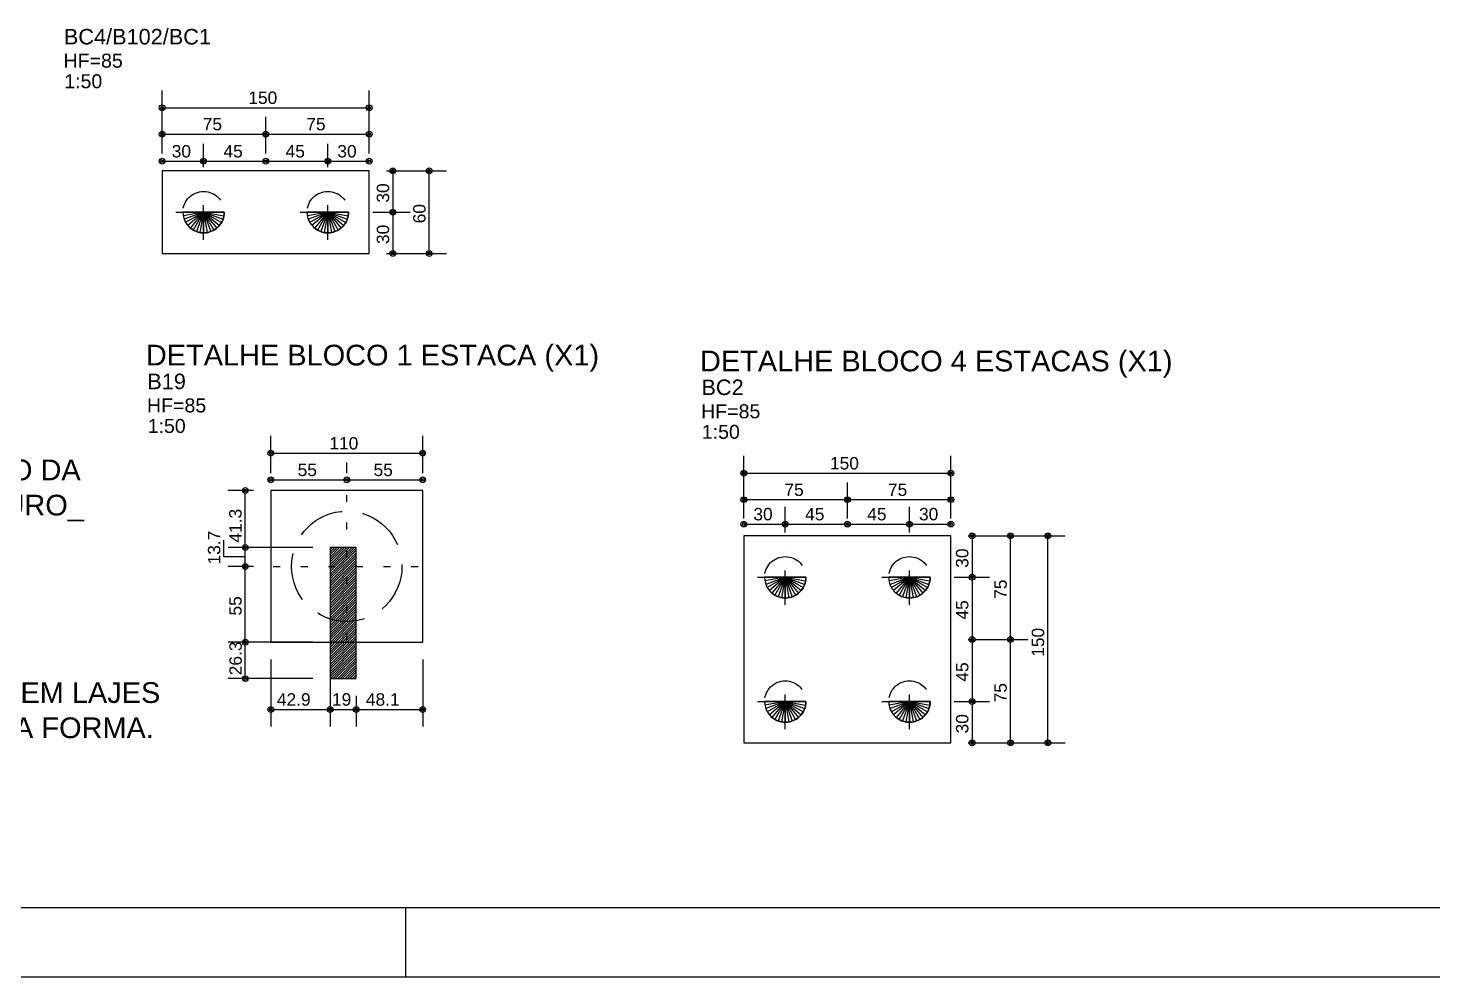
# Model space of a CAD drawing. Extents: x 0 to 119, y 0 to 84.
# Drawn here: x 39.43 to 59.79, y 0 to 13.75 of the extents above; entities that cross this region are included whole.
import ezdxf

# ---------------------------------------------------------------- set-up
doc = ezdxf.new("R2010")
doc.units = 0
doc.header["$MEASUREMENT"] = 0
for name, pattern in [('ESTILO_TQS_0001', [1, 0.7, -0.3]), ('ESTILO_TQS_0002', [0.4, 0.1, -0.3]), ('ESTILO_TQS_0003', [1.5, 0.5, -0.4, 0.1, -0.5])]:
    doc.linetypes.add(name, pattern=pattern)
for name, color, linetype in [('1', 3, 'CONTINUOUS'), ('10', 252, 'CONTINUOUS'), ('15', 12, 'CONTINUOUS'), ('18', 6, 'CONTINUOUS'), ('3', 7, 'CONTINUOUS'), ('32', 250, 'CONTINUOUS'), ('40', 7, 'CONTINUOUS'), ('62', 7, 'CONTINUOUS'), ('7', 232, 'CONTINUOUS')]:
    doc.layers.add(name, color=color, linetype=linetype)
doc.styles.add('TQS_ARIAL', font='arial.ttf')

msp = doc.modelspace()

# ---------------------------------------------------------------- linework, layer by layer
at = {"layer": '1', "color": 3, "linetype": 'Continuous'}
for points in [[(42.275002, 11.080144), (41.675002, 11.080144), (41.675235, 11.068333), (41.67754, 11.041204), (41.681662, 11.017282), (41.68749, 10.994489), (41.697464, 10.966246), (41.71041, 10.938754), (41.721345, 10.919962), (41.737059, 10.897434), (41.750645, 10.880986), (41.772227, 10.859051), (41.790859, 10.843308), (41.812848, 10.827743), (41.834197, 10.81524), (41.860288, 10.802943), (41.880589, 10.795388), (41.910121, 10.787244), (41.936283, 10.782653), (41.960777, 10.780481), (41.975002, 10.780144), (41.986489, 10.780364), (42.01123, 10.78234), (42.039749, 10.787214), (42.066332, 10.794384), (42.091233, 10.803575), (42.116002, 10.815344), (42.1361, 10.827068), (42.161379, 10.845062), (42.177247, 10.858566), (42.19724, 10.878624), (42.212369, 10.896686), (42.229596, 10.921456), (42.239922, 10.939369), (42.253573, 10.968797), (42.262512, 10.994482), (42.268521, 11.018125), (42.272213, 11.039335), (42.274807, 11.069328), (42.275002, 11.080144)], [(44.075002, 11.080144), (43.475002, 11.080144), (43.475235, 11.068333), (43.47754, 11.041204), (43.481662, 11.017282), (43.48749, 10.994489), (43.497464, 10.966246), (43.51041, 10.938754), (43.521345, 10.919962), (43.537059, 10.897434), (43.550645, 10.880986), (43.572227, 10.859051), (43.590859, 10.843308), (43.612848, 10.827743), (43.634197, 10.81524), (43.660288, 10.802943), (43.680589, 10.795388), (43.710121, 10.787244), (43.736283, 10.782653), (43.760777, 10.780481), (43.775002, 10.780144), (43.786489, 10.780364), (43.81123, 10.78234), (43.839749, 10.787214), (43.866332, 10.794384), (43.891233, 10.803575), (43.916002, 10.815344), (43.9361, 10.827068), (43.961379, 10.845062), (43.977247, 10.858566), (43.99724, 10.878624), (44.012369, 10.896686), (44.029596, 10.921456), (44.039922, 10.939369), (44.053573, 10.968797), (44.062512, 10.994482), (44.068521, 11.018125), (44.072213, 11.039335), (44.074807, 11.069328), (44.075002, 11.080144)], [(50.702983, 5.789622), (50.102983, 5.789622), (50.103215, 5.777812), (50.105521, 5.750682), (50.109643, 5.726761), (50.115471, 5.703968), (50.125445, 5.675724), (50.138391, 5.648232), (50.149326, 5.62944), (50.16504, 5.606912), (50.178626, 5.590464), (50.200207, 5.568529), (50.21884, 5.552786), (50.240829, 5.537222), (50.262178, 5.524719), (50.288269, 5.512421), (50.30857, 5.504866), (50.338102, 5.496722), (50.364264, 5.492132), (50.388757, 5.48996), (50.402983, 5.489622), (50.41447, 5.489842), (50.439211, 5.491818), (50.46773, 5.496693), (50.494313, 5.503862), (50.519214, 5.513053), (50.543983, 5.524822), (50.564081, 5.536546), (50.58936, 5.554541), (50.605228, 5.568044), (50.625221, 5.588102), (50.64035, 5.606165), (50.657577, 5.630934), (50.667902, 5.648847), (50.681554, 5.678275), (50.690493, 5.703961), (50.696502, 5.727604), (50.700194, 5.748813), (50.702788, 5.778806), (50.702983, 5.789622)], [(52.502983, 5.789622), (51.902983, 5.789622), (51.903215, 5.777812), (51.905521, 5.750682), (51.909643, 5.726761), (51.915471, 5.703968), (51.925445, 5.675724), (51.938391, 5.648232), (51.949326, 5.62944), (51.96504, 5.606912), (51.978626, 5.590464), (52.000207, 5.568529), (52.01884, 5.552786), (52.040829, 5.537222), (52.062178, 5.524719), (52.088269, 5.512421), (52.10857, 5.504866), (52.138102, 5.496722), (52.164264, 5.492132), (52.188757, 5.48996), (52.202983, 5.489622), (52.21447, 5.489842), (52.239211, 5.491818), (52.26773, 5.496693), (52.294313, 5.503862), (52.319214, 5.513053), (52.343983, 5.524822), (52.364081, 5.536546), (52.38936, 5.554541), (52.405228, 5.568044), (52.425221, 5.588102), (52.44035, 5.606165), (52.457577, 5.630934), (52.467902, 5.648847), (52.481554, 5.678275), (52.490493, 5.703961), (52.496502, 5.727604), (52.500194, 5.748813), (52.502788, 5.778806), (52.502983, 5.789622)], [(50.702983, 3.989622), (50.102983, 3.989622), (50.103215, 3.977812), (50.105521, 3.950682), (50.109643, 3.926761), (50.115471, 3.903968), (50.125445, 3.875724), (50.138391, 3.848232), (50.149326, 3.82944), (50.16504, 3.806912), (50.178626, 3.790464), (50.200207, 3.768529), (50.21884, 3.752786), (50.240829, 3.737222), (50.262178, 3.724719), (50.288269, 3.712421), (50.30857, 3.704866), (50.338102, 3.696722), (50.364264, 3.692132), (50.388757, 3.68996), (50.402983, 3.689622), (50.41447, 3.689842), (50.439211, 3.691818), (50.46773, 3.696693), (50.494313, 3.703862), (50.519214, 3.713053), (50.543983, 3.724822), (50.564081, 3.736546), (50.58936, 3.754541), (50.605228, 3.768044), (50.625221, 3.788102), (50.64035, 3.806165), (50.657577, 3.830934), (50.667902, 3.848847), (50.681554, 3.878275), (50.690493, 3.903961), (50.696502, 3.927604), (50.700194, 3.948813), (50.702788, 3.978806), (50.702983, 3.989622)], [(52.502983, 3.989622), (51.902983, 3.989622), (51.903215, 3.977812), (51.905521, 3.950682), (51.909643, 3.926761), (51.915471, 3.903968), (51.925445, 3.875724), (51.938391, 3.848232), (51.949326, 3.82944), (51.96504, 3.806912), (51.978626, 3.790464), (52.000207, 3.768529), (52.01884, 3.752786), (52.040829, 3.737222), (52.062178, 3.724719), (52.088269, 3.712421), (52.10857, 3.704866), (52.138102, 3.696722), (52.164264, 3.692132), (52.188757, 3.68996), (52.202983, 3.689622), (52.21447, 3.689842), (52.239211, 3.691818), (52.26773, 3.696693), (52.294313, 3.703862), (52.319214, 3.713053), (52.343983, 3.724822), (52.364081, 3.736546), (52.38936, 3.754541), (52.405228, 3.768044), (52.425221, 3.788102), (52.44035, 3.806165), (52.457577, 3.830934), (52.467902, 3.848847), (52.481554, 3.878275), (52.490493, 3.903961), (52.496502, 3.927604), (52.500194, 3.948813), (52.502788, 3.978806), (52.502983, 3.989622)]]:
    msp.add_lwpolyline(points, dxfattribs=at)
at = {"layer": '10', "color": 252, "linetype": 'ESTILO_TQS_0003'}
for p, q in [((41.975002, 10.680244), (41.975002, 11.480044)), ((43.775002, 10.680244), (43.775002, 11.480044)), ((41.575102, 11.080144), (42.374902, 11.080144)), ((43.375102, 11.080144), (44.174902, 11.080144)), ((50.402983, 5.389722), (50.402983, 6.189522)), ((52.202983, 5.389722), (52.202983, 6.189522)), ((50.003083, 5.789622), (50.802883, 5.789622)), ((51.803083, 5.789622), (52.602883, 5.789622)), ((50.402983, 3.589722), (50.402983, 4.389522)), ((52.202983, 3.589722), (52.202983, 4.389522)), ((50.003083, 3.989622), (50.802883, 3.989622)), ((51.803083, 3.989622), (52.602883, 3.989622))]:
    msp.add_line(p, q, dxfattribs=at)
at = {"layer": '10', "color": 252, "linetype": 'Continuous'}
for p, q in [((41.975002, 11.080144), (41.675002, 11.080144)), ((41.975002, 11.080144), (41.67956, 11.02805)), ((41.975002, 11.080144), (41.693094, 10.977538)), ((41.975002, 11.080144), (41.715194, 10.930144)), ((41.975002, 11.080144), (41.745189, 10.887308)), ((41.975002, 11.080144), (41.782166, 10.850331)), ((41.975002, 11.080144), (41.825002, 10.820336)), ((41.975002, 11.080144), (41.872396, 10.798236)), ((41.975002, 11.080144), (41.922908, 10.784702)), ((41.975002, 11.080144), (41.975002, 10.780144)), ((41.975002, 11.080144), (42.027096, 10.784702)), ((41.975002, 11.080144), (42.077608, 10.798236)), ((41.975002, 11.080144), (42.125002, 10.820336)), ((41.975002, 11.080144), (42.167838, 10.850331)), ((41.975002, 11.080144), (42.204815, 10.887308)), ((41.975002, 11.080144), (42.23481, 10.930144)), ((41.975002, 11.080144), (42.25691, 10.977538)), ((41.975002, 11.080144), (42.270444, 11.02805)), ((41.975002, 11.080144), (42.275002, 11.080144)), ((43.775002, 11.080144), (43.475002, 11.080144)), ((43.775002, 11.080144), (43.47956, 11.02805)), ((43.775002, 11.080144), (43.493094, 10.977538)), ((43.775002, 11.080144), (43.515194, 10.930144)), ((43.775002, 11.080144), (43.545189, 10.887308)), ((43.775002, 11.080144), (43.582166, 10.850331)), ((43.775002, 11.080144), (43.625002, 10.820336)), ((43.775002, 11.080144), (43.672396, 10.798236)), ((43.775002, 11.080144), (43.722908, 10.784702)), ((43.775002, 11.080144), (43.775002, 10.780144)), ((43.775002, 11.080144), (43.827096, 10.784702)), ((43.775002, 11.080144), (43.877608, 10.798236)), ((43.775002, 11.080144), (43.925002, 10.820336)), ((43.775002, 11.080144), (43.967838, 10.850331)), ((43.775002, 11.080144), (44.004815, 10.887308)), ((43.775002, 11.080144), (44.03481, 10.930144)), ((43.775002, 11.080144), (44.05691, 10.977538)), ((43.775002, 11.080144), (44.070444, 11.02805)), ((43.775002, 11.080144), (44.075002, 11.080144)), ((50.402983, 5.789622), (50.102983, 5.789622)), ((50.402983, 5.789622), (50.107541, 5.737528)), ((50.402983, 5.789622), (50.121075, 5.687016)), ((50.402983, 5.789622), (50.143175, 5.639622)), ((50.402983, 5.789622), (50.17317, 5.596786)), ((50.402983, 5.789622), (50.210147, 5.559809)), ((50.402983, 5.789622), (50.252983, 5.529815)), ((50.402983, 5.789622), (50.300377, 5.507715)), ((50.402983, 5.789622), (50.350888, 5.49418)), ((50.402983, 5.789622), (50.402983, 5.489622)), ((50.402983, 5.789622), (50.455077, 5.49418)), ((50.402983, 5.789622), (50.505589, 5.507715)), ((50.402983, 5.789622), (50.552983, 5.529815)), ((50.402983, 5.789622), (50.595819, 5.559809)), ((50.402983, 5.789622), (50.632796, 5.596786)), ((50.402983, 5.789622), (50.662791, 5.639622)), ((50.402983, 5.789622), (50.684891, 5.687016)), ((50.402983, 5.789622), (50.698425, 5.737528)), ((50.402983, 5.789622), (50.702983, 5.789622)), ((52.202983, 5.789622), (51.902983, 5.789622)), ((52.202983, 5.789622), (51.907541, 5.737528)), ((52.202983, 5.789622), (51.921075, 5.687016)), ((52.202983, 5.789622), (51.943175, 5.639622)), ((52.202983, 5.789622), (51.97317, 5.596786)), ((52.202983, 5.789622), (52.010147, 5.559809)), ((52.202983, 5.789622), (52.052983, 5.529815)), ((52.202983, 5.789622), (52.100377, 5.507715)), ((52.202983, 5.789622), (52.150888, 5.49418)), ((52.202983, 5.789622), (52.202983, 5.489622)), ((52.202983, 5.789622), (52.255077, 5.49418)), ((52.202983, 5.789622), (52.305589, 5.507715)), ((52.202983, 5.789622), (52.352983, 5.529815)), ((52.202983, 5.789622), (52.395819, 5.559809)), ((52.202983, 5.789622), (52.432796, 5.596786)), ((52.202983, 5.789622), (52.462791, 5.639622)), ((52.202983, 5.789622), (52.484891, 5.687016)), ((52.202983, 5.789622), (52.498425, 5.737528)), ((52.202983, 5.789622), (52.502983, 5.789622)), ((50.402983, 3.989622), (50.102983, 3.989622)), ((50.402983, 3.989622), (50.107541, 3.937528)), ((50.402983, 3.989622), (50.121075, 3.887016)), ((50.402983, 3.989622), (50.143175, 3.839622)), ((50.402983, 3.989622), (50.17317, 3.796786)), ((50.402983, 3.989622), (50.210147, 3.759809)), ((50.402983, 3.989622), (50.252983, 3.729815)), ((50.402983, 3.989622), (50.300377, 3.707715)), ((50.402983, 3.989622), (50.350888, 3.69418)), ((50.402983, 3.989622), (50.402983, 3.689622)), ((50.402983, 3.989622), (50.455077, 3.69418)), ((50.402983, 3.989622), (50.505589, 3.707715)), ((50.402983, 3.989622), (50.552983, 3.729815)), ((50.402983, 3.989622), (50.595819, 3.759809)), ((50.402983, 3.989622), (50.632796, 3.796786)), ((50.402983, 3.989622), (50.662791, 3.839622)), ((50.402983, 3.989622), (50.684891, 3.887016)), ((50.402983, 3.989622), (50.698425, 3.937528)), ((50.402983, 3.989622), (50.702983, 3.989622)), ((52.202983, 3.989622), (51.902983, 3.989622)), ((52.202983, 3.989622), (51.907541, 3.937528)), ((52.202983, 3.989622), (51.921075, 3.887016)), ((52.202983, 3.989622), (51.943175, 3.839622)), ((52.202983, 3.989622), (51.97317, 3.796786)), ((52.202983, 3.989622), (52.010147, 3.759809)), ((52.202983, 3.989622), (52.052983, 3.729815)), ((52.202983, 3.989622), (52.100377, 3.707715)), ((52.202983, 3.989622), (52.150888, 3.69418)), ((52.202983, 3.989622), (52.202983, 3.689622)), ((52.202983, 3.989622), (52.255077, 3.69418)), ((52.202983, 3.989622), (52.305589, 3.707715)), ((52.202983, 3.989622), (52.352983, 3.729815)), ((52.202983, 3.989622), (52.395819, 3.759809)), ((52.202983, 3.989622), (52.432796, 3.796786)), ((52.202983, 3.989622), (52.462791, 3.839622)), ((52.202983, 3.989622), (52.484891, 3.887016)), ((52.202983, 3.989622), (52.498425, 3.937528)), ((52.202983, 3.989622), (52.502983, 3.989622))]:
    msp.add_line(p, q, dxfattribs=at)
at = {"layer": '10', "color": 252, "linetype": 'ESTILO_TQS_0002'}
for p, q in [((44.04955, 4.881393), (44.04955, 7.014193)), ((42.98315, 5.947793), (45.11595, 5.947793))]:
    msp.add_line(p, q, dxfattribs=at)
at = {"layer": '10', "color": 252, "linetype": 'ESTILO_TQS_0001'}
for centre, radius in [((41.975002, 11.080144), 0.3), ((43.775002, 11.080144), 0.3), ((44.04955, 5.947793), 0.8), ((50.402983, 5.789622), 0.3), ((52.202983, 5.789622), 0.3), ((50.402983, 3.989622), 0.3), ((52.202983, 3.989622), 0.3)]:
    msp.add_circle(centre, radius, dxfattribs=at)
at = {"layer": '18', "color": 6, "linetype": 'Continuous'}
for points in [[(41.375002, 10.480144), (44.375002, 10.480144), (44.375002, 11.680144), (41.375002, 11.680144), (41.375002, 10.480144)], [(42.94955, 4.847793), (45.14955, 4.847793), (45.14955, 7.047793), (42.94955, 7.047793), (42.94955, 4.847793)], [(49.802983, 3.389622), (52.802983, 3.389622), (52.802983, 6.389622), (49.802983, 6.389622), (49.802983, 3.389622)]]:
    msp.add_lwpolyline(points, dxfattribs=at)
at = {"layer": '32', "color": 250, "linetype": 'Continuous'}
for p, q in [((41.375002, 11.930144), (41.375002, 12.843582)), ((44.375002, 11.930144), (44.375002, 12.843582)), ((41.375002, 12.593582), (44.375002, 12.593582)), ((41.375002, 11.930144), (41.375002, 12.461679)), ((42.875002, 11.930144), (42.875002, 12.461679)), ((42.875002, 11.930144), (42.875002, 12.461679)), ((44.375002, 11.930144), (44.375002, 12.461679)), ((41.375002, 12.211679), (42.875002, 12.211679)), ((41.375002, 11.930144), (41.375002, 12.068463)), ((41.975002, 11.730044), (41.975002, 12.068463)), ((41.975002, 11.730044), (41.975002, 12.068463)), ((42.875002, 12.211679), (44.375002, 12.211679)), ((42.875002, 11.930144), (42.875002, 12.068463)), ((42.875002, 11.930144), (42.875002, 12.068463)), ((43.775002, 11.730044), (43.775002, 12.068463)), ((43.775002, 11.730044), (43.775002, 12.068463)), ((44.375002, 11.930144), (44.375002, 12.068463)), ((41.375002, 11.818463), (41.975002, 11.818463)), ((41.975002, 11.818463), (42.875002, 11.818463)), ((42.875002, 11.818463), (43.775002, 11.818463)), ((43.775002, 11.818463), (44.375002, 11.818463)), ((41.375002, 11.680144), (41.375002, 11.680144)), ((41.375002, 11.680144), (41.375002, 11.680144)), ((41.375002, 11.680144), (41.375002, 11.680144)), ((42.875002, 11.680144), (42.875002, 11.680144)), ((42.875002, 11.680144), (42.875002, 11.680144)), ((42.875002, 11.680144), (42.875002, 11.680144)), ((42.875002, 11.680144), (42.875002, 11.680144)), ((44.375002, 11.680144), (44.375002, 11.680144)), ((44.375002, 11.680144), (44.375002, 11.680144)), ((44.375002, 11.680144), (44.375002, 11.680144)), ((44.375002, 11.680144), (44.375002, 11.680144)), ((44.375002, 11.680144), (44.375002, 11.680144)), ((44.625002, 11.680144), (44.967674, 11.680144)), ((44.625002, 11.680144), (45.495155, 11.680144)), ((44.717674, 11.680144), (44.717674, 11.080144)), ((45.245155, 10.480144), (45.245155, 11.680144)), ((41.975002, 11.480044), (41.975002, 11.480044)), ((41.975002, 11.480044), (41.975002, 11.480044)), ((43.775002, 11.480044), (43.775002, 11.480044)), ((43.775002, 11.480044), (43.775002, 11.480044)), ((44.174902, 11.080144), (44.174902, 11.080144)), ((44.424902, 11.080144), (44.967674, 11.080144)), ((44.424902, 11.080144), (44.424902, 11.080144)), ((44.674902, 11.080144), (44.967674, 11.080144)), ((44.717674, 11.080144), (44.717674, 10.480144)), ((44.375002, 10.480144), (44.375002, 10.480144)), ((44.375002, 10.480144), (44.375002, 10.480144)), ((44.625002, 10.480144), (44.967674, 10.480144)), ((44.625002, 10.480144), (45.495155, 10.480144)), ((42.94955, 7.297793), (42.94955, 7.837365)), ((45.14955, 7.297793), (45.14955, 7.837365)), ((42.94955, 7.587365), (45.14955, 7.587365)), ((49.802983, 6.639622), (49.802983, 7.547873)), ((52.802983, 6.639622), (52.802983, 7.547873)), ((42.94955, 7.297793), (42.94955, 7.452319)), ((44.04955, 7.297793), (44.04955, 7.452319)), ((44.04955, 7.297793), (44.04955, 7.452319)), ((45.14955, 7.297793), (45.14955, 7.452319)), ((42.94955, 7.202319), (44.04955, 7.202319)), ((44.04955, 7.202319), (45.14955, 7.202319)), ((49.802983, 7.297873), (52.802983, 7.297873)), ((49.802983, 6.639622), (49.802983, 7.164547)), ((51.302983, 6.639622), (51.302983, 7.164547)), ((51.302983, 6.639622), (51.302983, 7.164547)), ((52.802983, 6.639622), (52.802983, 7.164547)), ((42.69955, 7.047793), (42.329814, 7.047793)), ((42.579814, 6.221134), (42.579814, 7.047793)), ((42.94955, 7.047793), (42.94955, 7.047793)), ((42.94955, 7.047793), (42.94955, 7.047793)), ((42.94955, 7.047793), (42.94955, 7.047793)), ((44.04955, 7.047793), (44.04955, 7.047793)), ((44.04955, 7.047793), (44.04955, 7.047793)), ((45.14955, 7.047793), (45.14955, 7.047793)), ((45.14955, 7.047793), (45.14955, 7.047793)), ((49.802983, 6.914547), (51.302983, 6.914547)), ((49.802983, 6.639622), (49.802983, 6.810746)), ((50.402983, 6.439522), (50.402983, 6.810746)), ((50.402983, 6.439522), (50.402983, 6.810746)), ((51.302983, 6.914547), (52.802983, 6.914547)), ((51.302983, 6.639622), (51.302983, 6.810746)), ((51.302983, 6.639622), (51.302983, 6.810746)), ((52.202983, 6.439522), (52.202983, 6.810746)), ((52.202983, 6.439522), (52.202983, 6.810746)), ((52.802983, 6.639622), (52.802983, 6.810746)), ((49.802983, 6.560746), (50.402983, 6.560746)), ((50.402983, 6.560746), (51.302983, 6.560746)), ((51.302983, 6.560746), (52.202983, 6.560746)), ((52.202983, 6.560746), (52.802983, 6.560746)), ((42.266785, 6.084464), (42.266785, 6.327839)), ((49.802983, 6.389622), (49.802983, 6.389622)), ((49.802983, 6.389622), (49.802983, 6.389622)), ((49.802983, 6.389622), (49.802983, 6.389622)), ((51.302983, 6.389622), (51.302983, 6.389622)), ((51.302983, 6.389622), (51.302983, 6.389622)), ((51.302983, 6.389622), (51.302983, 6.389622)), ((51.302983, 6.389622), (51.302983, 6.389622)), ((52.802983, 6.389622), (52.802983, 6.389622)), ((52.802983, 6.389622), (52.802983, 6.389622)), ((52.802983, 6.389622), (52.802983, 6.389622)), ((52.802983, 6.389622), (52.802983, 6.389622)), ((52.802983, 6.389622), (52.802983, 6.389622)), ((52.802983, 6.389622), (52.802983, 6.389622)), ((53.052983, 6.389622), (53.36034, 6.389622)), ((53.052983, 6.389622), (53.91644, 6.389622)), ((53.052983, 6.389622), (54.457562, 6.389622)), ((53.11034, 6.389622), (53.11034, 5.789622)), ((53.66644, 4.889622), (53.66644, 6.389622)), ((54.207562, 3.389622), (54.207562, 6.389622)), ((43.5576, 6.221134), (42.329814, 6.221134)), ((43.5576, 6.221134), (42.329814, 6.221134)), ((42.579814, 5.947793), (42.579814, 6.221134)), ((43.8076, 6.221134), (43.8076, 6.221134)), ((43.8076, 6.221134), (43.8076, 6.221134)), ((50.402983, 6.189522), (50.402983, 6.189522)), ((50.402983, 6.189522), (50.402983, 6.189522)), ((52.202983, 6.189522), (52.202983, 6.189522)), ((52.202983, 6.189522), (52.202983, 6.189522)), ((42.579814, 6.084464), (42.266785, 6.084464)), ((42.69955, 5.947793), (42.329814, 5.947793)), ((42.69955, 5.947793), (42.329814, 5.947793)), ((42.579814, 4.847793), (42.579814, 5.947793)), ((42.94955, 5.947793), (42.94955, 5.947793)), ((42.94955, 5.947793), (42.94955, 5.947793)), ((52.602883, 5.789622), (52.602883, 5.789622)), ((52.602883, 5.789622), (52.602883, 5.789622)), ((52.852883, 5.789622), (53.36034, 5.789622)), ((52.852883, 5.789622), (53.36034, 5.789622)), ((53.11034, 5.789622), (53.11034, 4.889622)), ((52.802983, 4.889622), (52.802983, 4.889622)), ((52.802983, 4.889622), (52.802983, 4.889622)), ((52.802983, 4.889622), (52.802983, 4.889622)), ((52.802983, 4.889622), (52.802983, 4.889622)), ((53.052983, 4.889622), (53.36034, 4.889622)), ((53.052983, 4.889622), (53.36034, 4.889622)), ((53.052983, 4.889622), (53.91644, 4.889622)), ((53.052983, 4.889622), (53.91644, 4.889622)), ((53.11034, 4.889622), (53.11034, 3.989622)), ((53.66644, 3.389622), (53.66644, 4.889622)), ((43.5576, 4.847793), (42.329814, 4.847793)), ((43.5576, 4.847793), (42.329814, 4.847793)), ((42.579814, 4.321134), (42.579814, 4.847793)), ((42.94955, 4.847793), (42.94955, 4.847793)), ((43.8076, 4.847793), (43.8076, 4.847793)), ((43.8076, 4.847793), (43.8076, 4.847793)), ((43.8076, 4.847793), (43.8076, 4.847793)), ((45.14955, 4.847793), (45.14955, 4.847793)), ((42.94955, 4.597793), (42.94955, 3.625675)), ((43.8076, 4.597793), (43.8076, 3.625675)), ((45.14955, 4.597793), (45.14955, 3.625675)), ((43.5576, 4.321134), (42.329814, 4.321134)), ((43.8076, 4.321134), (43.8076, 4.321134)), ((43.8076, 4.321134), (43.8076, 4.321134)), ((44.1876, 4.321134), (44.1876, 4.321134)), ((44.1876, 4.321134), (44.1876, 4.321134)), ((43.8076, 4.071134), (43.8076, 3.625675)), ((44.1876, 4.071134), (44.1876, 3.625675)), ((44.1876, 4.071134), (44.1876, 3.625675)), ((42.94955, 3.875675), (43.8076, 3.875675)), ((43.8076, 3.875675), (44.1876, 3.875675)), ((44.1876, 3.875675), (45.14955, 3.875675)), ((52.602883, 3.989622), (52.602883, 3.989622)), ((52.602883, 3.989622), (52.602883, 3.989622)), ((52.852883, 3.989622), (53.36034, 3.989622)), ((52.852883, 3.989622), (53.36034, 3.989622)), ((53.11034, 3.989622), (53.11034, 3.389622)), ((52.802983, 3.389622), (52.802983, 3.389622)), ((52.802983, 3.389622), (52.802983, 3.389622)), ((52.802983, 3.389622), (52.802983, 3.389622)), ((53.052983, 3.389622), (53.36034, 3.389622)), ((53.052983, 3.389622), (53.91644, 3.389622)), ((53.052983, 3.389622), (54.457562, 3.389622))]:
    msp.add_line(p, q, dxfattribs=at)
for centre, radius in [((41.375002, 12.593582), 0.041625), ((44.375002, 12.593582), 0.041625), ((41.375002, 12.593582), 0.02075), ((44.375002, 12.593582), 0.02075), ((41.375002, 12.211679), 0.041625), ((41.375002, 12.211679), 0.02075), ((42.875002, 12.211679), 0.041625), ((42.875002, 12.211679), 0.041625), ((42.875002, 12.211679), 0.02075), ((42.875002, 12.211679), 0.02075), ((44.375002, 12.211679), 0.041625), ((44.375002, 12.211679), 0.02075), ((41.375002, 11.818463), 0.041625), ((41.375002, 11.818463), 0.02075), ((41.975002, 11.818463), 0.041625), ((41.975002, 11.818463), 0.041625), ((41.975002, 11.818463), 0.02075), ((41.975002, 11.818463), 0.02075), ((42.875002, 11.818463), 0.041625), ((42.875002, 11.818463), 0.041625), ((42.875002, 11.818463), 0.02075), ((42.875002, 11.818463), 0.02075), ((43.775002, 11.818463), 0.041625), ((43.775002, 11.818463), 0.041625), ((43.775002, 11.818463), 0.02075), ((43.775002, 11.818463), 0.02075), ((44.375002, 11.818463), 0.041625), ((44.375002, 11.818463), 0.02075), ((44.717674, 11.680144), 0.041625), ((44.717674, 11.680144), 0.02075), ((45.245155, 11.680144), 0.041625), ((45.245155, 11.680144), 0.02075), ((44.717674, 11.080144), 0.041625), ((44.717674, 11.080144), 0.041625), ((44.717674, 11.080144), 0.02075), ((44.717674, 11.080144), 0.02075), ((44.717674, 10.480144), 0.041625), ((44.717674, 10.480144), 0.02075), ((45.245155, 10.480144), 0.041625), ((45.245155, 10.480144), 0.02075), ((42.94955, 7.587365), 0.041625), ((42.94955, 7.587365), 0.02075), ((45.14955, 7.587365), 0.041625), ((45.14955, 7.587365), 0.02075), ((49.802983, 7.297873), 0.041625), ((52.802983, 7.297873), 0.041625), ((42.94955, 7.202319), 0.041625), ((42.94955, 7.202319), 0.02075), ((44.04955, 7.202319), 0.041625), ((44.04955, 7.202319), 0.041625), ((44.04955, 7.202319), 0.02075), ((44.04955, 7.202319), 0.02075), ((45.14955, 7.202319), 0.041625), ((45.14955, 7.202319), 0.02075), ((49.802983, 7.297873), 0.02075), ((52.802983, 7.297873), 0.02075), ((42.579814, 7.047793), 0.041625), ((42.579814, 7.047793), 0.02075), ((49.802983, 6.914547), 0.041625), ((49.802983, 6.914547), 0.02075), ((51.302983, 6.914547), 0.041625), ((51.302983, 6.914547), 0.041625), ((51.302983, 6.914547), 0.02075), ((51.302983, 6.914547), 0.02075), ((52.802983, 6.914547), 0.041625), ((52.802983, 6.914547), 0.02075), ((49.802983, 6.560746), 0.041625), ((49.802983, 6.560746), 0.02075), ((50.402983, 6.560746), 0.041625), ((50.402983, 6.560746), 0.041625), ((50.402983, 6.560746), 0.02075), ((50.402983, 6.560746), 0.02075), ((51.302983, 6.560746), 0.041625), ((51.302983, 6.560746), 0.041625), ((51.302983, 6.560746), 0.02075), ((51.302983, 6.560746), 0.02075), ((52.202983, 6.560746), 0.041625), ((52.202983, 6.560746), 0.041625), ((52.202983, 6.560746), 0.02075), ((52.202983, 6.560746), 0.02075), ((52.802983, 6.560746), 0.041625), ((52.802983, 6.560746), 0.02075), ((53.11034, 6.389622), 0.041625), ((53.11034, 6.389622), 0.02075), ((53.66644, 6.389622), 0.041625), ((53.66644, 6.389622), 0.02075), ((54.207562, 6.389622), 0.041625), ((54.207562, 6.389622), 0.02075), ((42.579814, 6.221134), 0.041625), ((42.579814, 6.221134), 0.041625), ((42.579814, 6.221134), 0.02075), ((42.579814, 6.221134), 0.02075), ((42.579814, 5.947793), 0.041625), ((42.579814, 5.947793), 0.041625), ((42.579814, 5.947793), 0.02075), ((42.579814, 5.947793), 0.02075), ((53.11034, 5.789622), 0.041625), ((53.11034, 5.789622), 0.041625), ((53.11034, 5.789622), 0.02075), ((53.11034, 5.789622), 0.02075), ((42.579814, 4.847793), 0.041625), ((42.579814, 4.847793), 0.041625), ((53.11034, 4.889622), 0.041625), ((53.11034, 4.889622), 0.041625), ((53.11034, 4.889622), 0.02075), ((53.11034, 4.889622), 0.02075), ((53.66644, 4.889622), 0.041625), ((53.66644, 4.889622), 0.041625), ((53.66644, 4.889622), 0.02075), ((53.66644, 4.889622), 0.02075), ((42.579814, 4.847793), 0.02075), ((42.579814, 4.847793), 0.02075), ((42.579814, 4.321134), 0.041625), ((42.579814, 4.321134), 0.02075), ((42.94955, 3.875675), 0.041625), ((42.94955, 3.875675), 0.02075), ((43.8076, 3.875675), 0.041625), ((43.8076, 3.875675), 0.041625), ((43.8076, 3.875675), 0.02075), ((43.8076, 3.875675), 0.02075), ((44.1876, 3.875675), 0.041625), ((44.1876, 3.875675), 0.041625), ((44.1876, 3.875675), 0.02075), ((44.1876, 3.875675), 0.02075), ((45.14955, 3.875675), 0.041625), ((45.14955, 3.875675), 0.02075), ((53.11034, 3.989622), 0.041625), ((53.11034, 3.989622), 0.041625), ((53.11034, 3.989622), 0.02075), ((53.11034, 3.989622), 0.02075), ((53.11034, 3.389622), 0.041625), ((53.11034, 3.389622), 0.02075), ((53.66644, 3.389622), 0.041625), ((53.66644, 3.389622), 0.02075), ((54.207562, 3.389622), 0.041625), ((54.207562, 3.389622), 0.02075)]:
    msp.add_circle(centre, radius, dxfattribs=at)
at = {"layer": '40', "linetype": 'Continuous'}
for p, q in [((44.9, 0.999998), (44.9, -0.000002)), ((0, 0), (117.9, -0.000002))]:
    msp.add_line(p, q, dxfattribs=at)
at = {"layer": '62', "linetype": 'Continuous'}
for p, q in [((43.8076, 5.871321), (44.157413, 6.221134)), ((43.8076, 5.906677), (44.122058, 6.221134)), ((43.8076, 5.942032), (44.086703, 6.221134)), ((43.8076, 5.977387), (44.051347, 6.221134)), ((43.8076, 6.012743), (44.015992, 6.221134)), ((43.8076, 6.048098), (43.980637, 6.221134)), ((43.8076, 6.083453), (43.945281, 6.221134)), ((43.8076, 6.118809), (43.909926, 6.221134)), ((43.8076, 6.154164), (43.874571, 6.221134)), ((43.8076, 6.189519), (43.839215, 6.221134)), ((43.8076, 5.835966), (44.1876, 6.215966)), ((43.8076, 5.800611), (44.1876, 6.180611)), ((43.8076, 5.765255), (44.1876, 6.145255)), ((43.8076, 5.7299), (44.1876, 6.1099)), ((43.8076, 5.694545), (44.1876, 6.074545)), ((43.8076, 5.659189), (44.1876, 6.039189)), ((43.8076, 5.623834), (44.1876, 6.003834)), ((43.8076, 5.588479), (44.1876, 5.968479)), ((43.8076, 5.553123), (44.1876, 5.933123)), ((43.8076, 5.517768), (44.1876, 5.897768)), ((43.8076, 5.482413), (44.1876, 5.862413)), ((43.8076, 5.447057), (44.1876, 5.827057)), ((43.8076, 5.411702), (44.1876, 5.791702)), ((43.8076, 5.376347), (44.1876, 5.756347)), ((43.8076, 5.340991), (44.1876, 5.720991)), ((43.8076, 5.305636), (44.1876, 5.685636)), ((43.8076, 5.270281), (44.1876, 5.650281)), ((43.8076, 5.234925), (44.1876, 5.614925)), ((43.8076, 5.19957), (44.1876, 5.57957)), ((43.8076, 5.164215), (44.1876, 5.544215)), ((43.8076, 5.128859), (44.1876, 5.508859)), ((43.8076, 5.093504), (44.1876, 5.473504)), ((43.8076, 5.058149), (44.1876, 5.438149)), ((43.8076, 5.022793), (44.1876, 5.402793)), ((43.8076, 4.987438), (44.1876, 5.367438)), ((43.8076, 4.952082), (44.1876, 5.332082)), ((43.8076, 4.916727), (44.1876, 5.296727)), ((43.8076, 4.881372), (44.1876, 5.261372)), ((43.8076, 4.846016), (44.1876, 5.226016)), ((43.8076, 4.810661), (44.1876, 5.190661)), ((43.8076, 4.775306), (44.1876, 5.155306)), ((43.8076, 4.73995), (44.1876, 5.11995)), ((43.8076, 4.704595), (44.1876, 5.084595)), ((43.8076, 4.66924), (44.1876, 5.04924)), ((43.8076, 4.633884), (44.1876, 5.013884)), ((43.8076, 4.598529), (44.1876, 4.978529)), ((43.8076, 4.563174), (44.1876, 4.943174)), ((43.8076, 4.527818), (44.1876, 4.907818)), ((43.8076, 4.492463), (44.1876, 4.872463)), ((43.8076, 4.457108), (44.1876, 4.837108)), ((43.8076, 4.421752), (44.1876, 4.801752)), ((43.8076, 4.386397), (44.1876, 4.766397)), ((43.8076, 4.351042), (44.1876, 4.731042)), ((43.813048, 4.321134), (44.1876, 4.695686)), ((43.848404, 4.321134), (44.1876, 4.660331)), ((43.883759, 4.321134), (44.1876, 4.624976)), ((43.919114, 4.321134), (44.1876, 4.58962)), ((43.95447, 4.321134), (44.1876, 4.554265)), ((43.989825, 4.321134), (44.1876, 4.51891)), ((44.02518, 4.321134), (44.1876, 4.483554)), ((44.060536, 4.321134), (44.1876, 4.448199)), ((44.095891, 4.321134), (44.1876, 4.412844)), ((44.131246, 4.321134), (44.1876, 4.377488)), ((44.166602, 4.321134), (44.1876, 4.342133))]:
    msp.add_line(p, q, dxfattribs=at)
msp.add_lwpolyline([(43.8076, 4.321134), (44.1876, 4.321134), (44.1876, 6.221134), (43.8076, 6.221134), (43.8076, 4.321134)], dxfattribs=at)
at = {"layer": '7', "color": 232, "linetype": 'Continuous'}
msp.add_line((117.9, 0.999998), (3, 0.999999), dxfattribs=at)

# ---------------------------------------------------------------- texts
at = {"layer": '15', "color": 12, "linetype": 'Continuous', "style": 'TQS_ARIAL'}
for s, p in [('DETALHE BLOCO 1 ESTACA (X1)', (41.138775, 8.858917)), ('DETALHE BLOCO 4 ESTACAS (X1)', (49.167754, 8.773705)), ('NOTA: FUROS EM VIGAS COM DIMENSÕES INFERIORES OU IGUAIS A 8 CM E FUROS EM LAJES ', (22.022102, 3.969169)), ('COM DIMENSÕES INFERIORES OU IGUAIS A 20 CM NÃO SERÃO REPRESENTADOS NA FORMA.', (22.022102, 3.459169))]:
    msp.add_text(s, height=0.3, dxfattribs=at).set_placement(p)
at = {"layer": '3', "color": 7, "linetype": 'Continuous', "style": 'TQS_ARIAL'}
for s, height, p in [('BC4/B102/BC1', 0.225, (39.950526, 13.509841)), ('HF=85', 0.203, (39.945273, 13.173278)), ('1:50', 0.2025, (39.95628, 12.875929)), ('B19', 0.225, (41.159554, 8.515142)), ('BC2', 0.225, (49.188534, 8.42993)), ('HF=85', 0.203, (41.154301, 8.178579)), ('HF=85', 0.203, (49.183281, 8.093367)), ('1:50', 0.2025, (41.165308, 7.88123)), ('1:50', 0.2025, (49.194288, 7.796018)), ('OBS.: COTA C DO TOPO DA ', 0.3, (34.629513, 7.195375)), ('VIGA AO FUNDO DO FURO_', 0.3, (34.629513, 6.685375))]:
    msp.add_text(s, height=height, dxfattribs=at).set_placement(p)
at = {"layer": '32', "color": 250, "linetype": 'Continuous', "style": 'TQS_ARIAL'}
for s, p in [('150', (42.623002, 12.647582)), ('75', (41.963002, 12.265679)), ('75', (43.463002, 12.265679)), ('30', (41.513002, 11.872463)), ('45', (42.263002, 11.872463)), ('45', (43.163002, 11.872463)), ('30', (43.913002, 11.872463)), ('110', (43.79755, 7.641365)), ('150', (51.050983, 7.351873)), ('55', (43.33755, 7.256319)), ('55', (44.43755, 7.256319)), ('75', (50.390983, 6.968547)), ('75', (51.890983, 6.968547)), ('30', (49.940983, 6.614746)), ('45', (50.690983, 6.614746)), ('45', (51.590983, 6.614746)), ('30', (52.340983, 6.614746)), ('42.9', (43.036575, 3.929675)), ('19', (43.8356, 3.929675)), ('48.1', (44.326575, 3.929675))]:
    msp.add_text(s, height=0.18, dxfattribs=at).set_placement(p)
for s, p in [('30', (44.663674, 11.218144)), ('60', (45.191155, 10.918144)), ('30', (44.663674, 10.618144)), ('41.3', (42.525814, 6.292464)), ('13.7', (42.217127, 5.975879)), ('30', (53.05634, 5.927622)), ('75', (53.61244, 5.477622)), ('55', (42.525814, 5.235793)), ('45', (53.05634, 5.177622)), ('150', (54.153562, 4.637622)), ('26.3', (42.528087, 4.369928)), ('45', (53.05634, 4.277622)), ('75', (53.61244, 3.977622)), ('30', (53.05634, 3.527622))]:
    msp.add_text(s, height=0.18, rotation=90, dxfattribs=at).set_placement(p)

doc.saveas('drawing.dxf')
